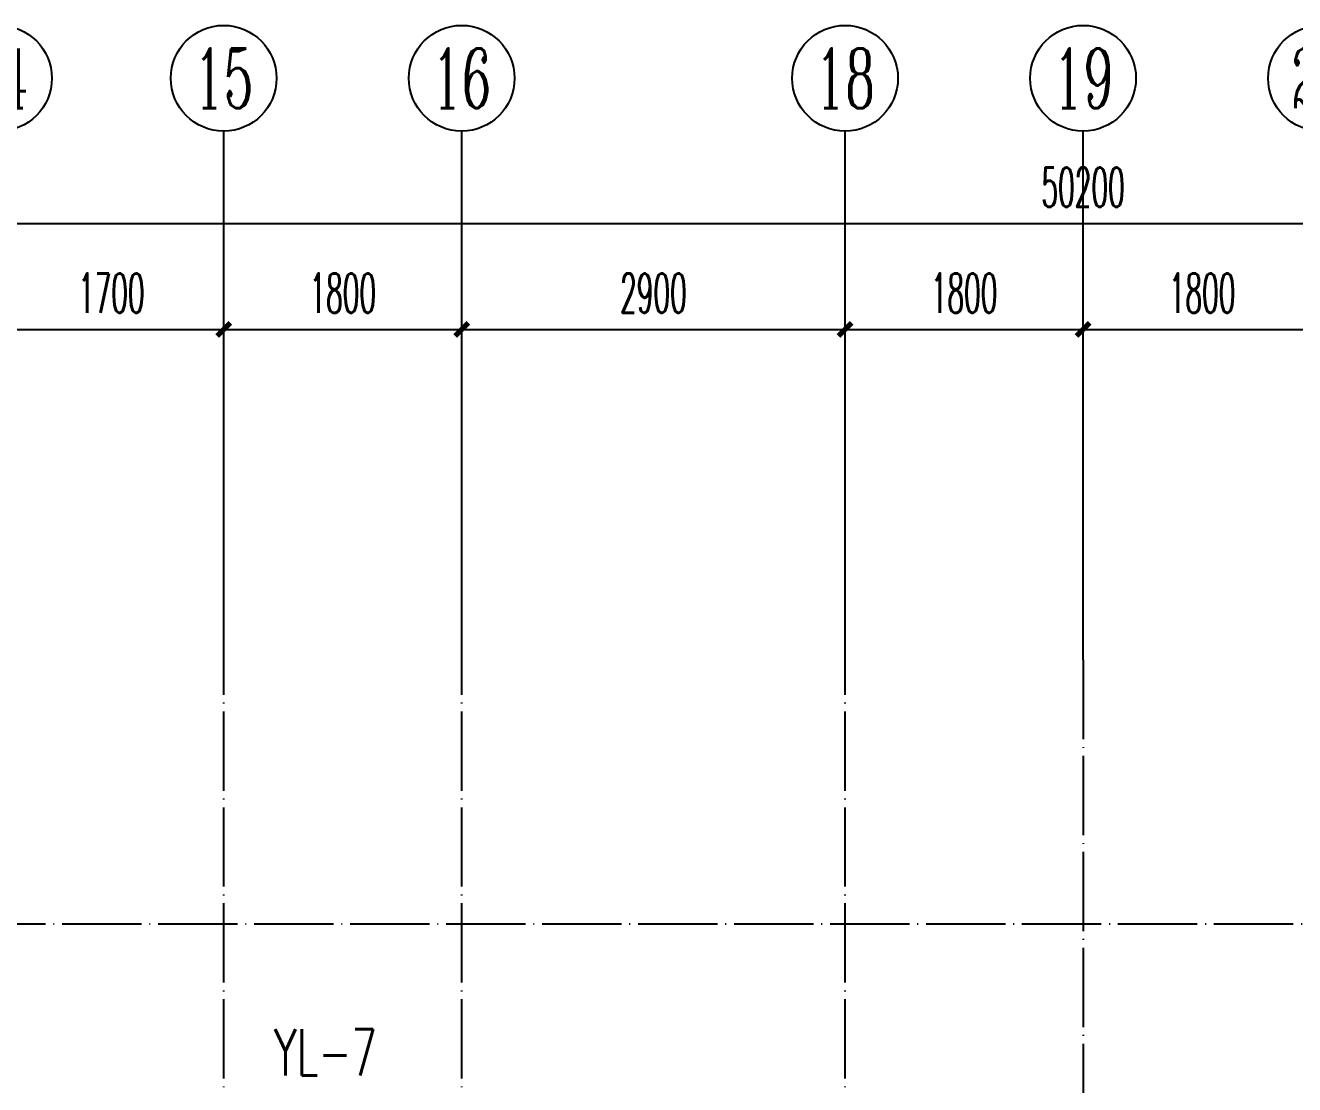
# Model space of a CAD drawing. Extents: x 27938 to 1507990, y 110129 to 923079.
# Drawn here: x 844917 to 854517, y 529577 to 537590 of the extents above; entities that cross this region are included whole.
import ezdxf
from ezdxf.enums import TextEntityAlignment as Align

# ---------------------------------------------------------------- set-up
doc = ezdxf.new("R2010")
doc.units = 0
doc.header["$LTSCALE"] = 1000
doc.header["$MEASUREMENT"] = 0
doc.linetypes.add('DOTE', pattern=[2.42, 2, -0.2, 0.02, -0.2])
for name, color, linetype in [('AXIS', 3, 'Continuous'), ('AXIS_TEXT', 7, 'Continuous'), ('DIM_雨水', 4, 'Continuous'), ('DOTE', 1, 'Continuous')]:
    doc.layers.add(name, color=color, linetype=linetype)
doc.styles.add('_TCH_AXIS', font='COMPLEX', dxfattribs={"bigfont": 'GBCBIG'})
doc.styles.add('_TCH_DIM_T3', font='SIMPLEX.shx', dxfattribs={"width": 0.494118, "bigfont": 'GBCBIG.shx'})
doc.styles.add('_TWT_SERIAL', font='SIMPLEX', dxfattribs={"width": 0.8, "height": 3.5, "bigfont": 'HZTXT'})
doc.styles.add('COMPLEX', font='COMPLEX')
doc.dimstyles.new('_TCH_ARCH&&100', dxfattribs={"dimtxt": 297.5, "dimasz": 100, "dimexe": 250, "dimexo": 300, "dimgap": 126.25, "dimtad": 1, "dimdec": 0, "dimzin": 0, "dimdsep": 46, "dimtxsty": '_TCH_DIM_T3', "dimblk": 'ARCHTICK', "dimcen": 0.09, "dimclrt": 4, "dimazin": 2, "dimtfac": 1, "dimtdec": 0, "dimtix": 1, "dimtmove": 2, "dimatfit": 3, "dimfxl": 100, "dimtolj": 1, "dimtzin": 0, "dimarcsym": 0})

# ---------------------------------------------------------------- blocks, each defined once
blk = doc.blocks.new('GDGDGDSDA')
at = {"layer": 'DOTE', "color": 0, "linetype": 'DOTE', "ltscale": 0.3}
for p, q in [((437834.8, 367858.3), (437834.8, 376108.3)), ((439634.8, 367858.3), (439634.8, 376108.3)), ((442534.8, 367858.3), (442534.8, 376108.3)), ((444334.8, 376108.3), (444334.8, 359558.3)), ((471334.8, 374108.3), (417334.8, 374108.3))]:
    blk.add_line(p, q, dxfattribs=at)
blk = doc.blocks.new('_ArchTick')
at = {"color": 0, "linetype": 'ByBlock', "const_width": 0.4}
blk.add_lwpolyline([(-0.5, -0.5), (0.5, 0.5)], dxfattribs=at)
blk = doc.blocks.new('*D786')
at = {"layer": 'AXIS', "color": 0, "lineweight": -2}
for p, q in [((852916.6, 533090.4), (852916.6, 535540.4)), ((854716.6, 533090.4), (854716.6, 535540.4)), ((852916.6, 535290.4), (854716.6, 535290.4))]:
    blk.add_line(p, q, dxfattribs=at)
at = {"layer": 'Defpoints', "color": 0}
for p in [(854716.6, 535290.4), (852916.6, 532790.4), (854716.6, 532790.4)]:
    blk.add_point(p, dxfattribs=at)
at = {"layer": 'AXIS', "color": 0, "lineweight": -2, "xscale": 100, "yscale": 100, "zscale": 100, "rotation": 180}
blk.add_blockref('_ArchTick', (852916.6, 535290.4), dxfattribs=at)
at = {"layer": 'AXIS', "color": 0, "lineweight": -2, "xscale": 100, "yscale": 100, "zscale": 100}
blk.add_blockref('_ArchTick', (854716.6, 535290.4), dxfattribs=at)
at = {"layer": 'AXIS', "color": 4, "insert": (853816.6, 535565.4), "char_height": 297.5, "attachment_point": 5, "style": '_TCH_DIM_T3'}
blk.add_mtext('\\A1;1800', dxfattribs=at)
blk = doc.blocks.new('*D795')
at = {"layer": 'AXIS', "color": 0, "lineweight": -2}
for p, q in [((844716.6, 533090.4), (844716.6, 535540.4)), ((846416.6, 533090.4), (846416.6, 535540.4)), ((844716.6, 535290.4), (846416.6, 535290.4))]:
    blk.add_line(p, q, dxfattribs=at)
at = {"layer": 'Defpoints', "color": 0}
for p in [(846416.6, 535290.4), (844716.6, 532790.4), (846416.6, 532790.4)]:
    blk.add_point(p, dxfattribs=at)
at = {"layer": 'AXIS', "color": 0, "lineweight": -2, "xscale": 100, "yscale": 100, "zscale": 100, "rotation": 180}
blk.add_blockref('_ArchTick', (844716.6, 535290.4), dxfattribs=at)
at = {"layer": 'AXIS', "color": 0, "lineweight": -2, "xscale": 100, "yscale": 100, "zscale": 100}
blk.add_blockref('_ArchTick', (846416.6, 535290.4), dxfattribs=at)
at = {"layer": 'AXIS', "color": 4, "insert": (845566.6, 535565.4), "char_height": 297.5, "attachment_point": 5, "style": '_TCH_DIM_T3'}
blk.add_mtext('\\A1;1700', dxfattribs=at)
blk = doc.blocks.new('*D796')
at = {"layer": 'AXIS', "color": 0, "lineweight": -2}
for p, q in [((846416.6, 533090.4), (846416.6, 535540.4)), ((848216.6, 533090.4), (848216.6, 535540.4)), ((846416.6, 535290.4), (848216.6, 535290.4))]:
    blk.add_line(p, q, dxfattribs=at)
at = {"layer": 'Defpoints', "color": 0}
for p in [(848216.6, 535290.4), (846416.6, 532790.4), (848216.6, 532790.4)]:
    blk.add_point(p, dxfattribs=at)
at = {"layer": 'AXIS', "color": 0, "lineweight": -2, "xscale": 100, "yscale": 100, "zscale": 100, "rotation": 180}
blk.add_blockref('_ArchTick', (846416.6, 535290.4), dxfattribs=at)
at = {"layer": 'AXIS', "color": 0, "lineweight": -2, "xscale": 100, "yscale": 100, "zscale": 100}
blk.add_blockref('_ArchTick', (848216.6, 535290.4), dxfattribs=at)
at = {"layer": 'AXIS', "color": 4, "insert": (847316.6, 535565.4), "char_height": 297.5, "attachment_point": 5, "style": '_TCH_DIM_T3'}
blk.add_mtext('\\A1;1800', dxfattribs=at)
blk = doc.blocks.new('*D797')
at = {"layer": 'AXIS', "color": 0, "lineweight": -2}
for p, q in [((848216.6, 533090.4), (848216.6, 535540.4)), ((851116.6, 533090.4), (851116.6, 535540.4)), ((848216.6, 535290.4), (851116.6, 535290.4))]:
    blk.add_line(p, q, dxfattribs=at)
at = {"layer": 'Defpoints', "color": 0}
for p in [(851116.6, 535290.4), (848216.6, 532790.4), (851116.6, 532790.4)]:
    blk.add_point(p, dxfattribs=at)
at = {"layer": 'AXIS', "color": 0, "lineweight": -2, "xscale": 100, "yscale": 100, "zscale": 100, "rotation": 180}
blk.add_blockref('_ArchTick', (848216.6, 535290.4), dxfattribs=at)
at = {"layer": 'AXIS', "color": 0, "lineweight": -2, "xscale": 100, "yscale": 100, "zscale": 100}
blk.add_blockref('_ArchTick', (851116.6, 535290.4), dxfattribs=at)
at = {"layer": 'AXIS', "color": 4, "insert": (849666.6, 535565.4), "char_height": 297.5, "attachment_point": 5, "style": '_TCH_DIM_T3'}
blk.add_mtext('\\A1;2900', dxfattribs=at)
blk = doc.blocks.new('*D798')
at = {"layer": 'AXIS', "color": 0, "lineweight": -2}
for p, q in [((851116.6, 533090.4), (851116.6, 535540.4)), ((852916.6, 533090.4), (852916.6, 535540.4)), ((851116.6, 535290.4), (852916.6, 535290.4))]:
    blk.add_line(p, q, dxfattribs=at)
at = {"layer": 'Defpoints', "color": 0}
for p in [(852916.6, 535290.4), (851116.6, 532790.4), (852916.6, 532790.4)]:
    blk.add_point(p, dxfattribs=at)
at = {"layer": 'AXIS', "color": 0, "lineweight": -2, "xscale": 100, "yscale": 100, "zscale": 100, "rotation": 180}
blk.add_blockref('_ArchTick', (851116.6, 535290.4), dxfattribs=at)
at = {"layer": 'AXIS', "color": 0, "lineweight": -2, "xscale": 100, "yscale": 100, "zscale": 100}
blk.add_blockref('_ArchTick', (852916.6, 535290.4), dxfattribs=at)
at = {"layer": 'AXIS', "color": 4, "insert": (852016.6, 535565.4), "char_height": 297.5, "attachment_point": 5, "style": '_TCH_DIM_T3'}
blk.add_mtext('\\A1;1800', dxfattribs=at)
blk = doc.blocks.new('*D799')
at = {"layer": 'AXIS', "color": 0, "lineweight": -2}
for p, q in [((827816.6, 533090.4), (827816.6, 536340.4)), ((878016.6, 533090.4), (878016.6, 536340.4)), ((827816.6, 536090.4), (878016.6, 536090.4))]:
    blk.add_line(p, q, dxfattribs=at)
at = {"layer": 'Defpoints', "color": 0}
for p in [(878016.6, 536090.4), (827816.6, 532790.4), (878016.6, 532790.4)]:
    blk.add_point(p, dxfattribs=at)
at = {"layer": 'AXIS', "color": 0, "lineweight": -2, "xscale": 100, "yscale": 100, "zscale": 100, "rotation": 180}
blk.add_blockref('_ArchTick', (827816.6, 536090.4), dxfattribs=at)
at = {"layer": 'AXIS', "color": 0, "lineweight": -2, "xscale": 100, "yscale": 100, "zscale": 100}
blk.add_blockref('_ArchTick', (878016.6, 536090.4), dxfattribs=at)
at = {"layer": 'AXIS', "color": 4, "insert": (852916.6, 536365.4), "char_height": 297.5, "attachment_point": 5, "style": '_TCH_DIM_T3'}
blk.add_mtext('\\A1;50200', dxfattribs=at)
blk = doc.blocks.new('_AXISO')
at = {"color": 0}
blk.add_circle((0, 0), 0.5, dxfattribs=at)
at = {"layer": 'AXIS_TEXT', "color": 0, "style": 'COMPLEX', "width": 1.041667}
blk.add_attdef('A', text='', height=0.56, dxfattribs=at).set_placement((-0.25, -0.28), (0.25, -0.28), align=Align.FIT)

msp = doc.modelspace()

# ---------------------------------------------------------------- linework, layer by layer
at = {"layer": 'AXIS', "color": 8}
for p, q in [((846416.6, 532790.4), (846416.6, 536790.4)), ((848216.6, 532790.4), (848216.6, 536790.4)), ((851116.6, 532790.4), (851116.6, 536790.4)), ((852916.6, 532790.4), (852916.6, 536790.4))]:
    msp.add_line(p, q, dxfattribs=at)

# ---------------------------------------------------------------- block references
ref = msp.add_blockref('_AXISO', (844716.6, 537190.4), dxfattribs=dict(at, xscale=800, yscale=800, zscale=800))
ref.add_attrib('A', '14', dxfattribs={"layer": 'AXIS_TEXT', "color": 8, "ltscale": 0.5, "height": 452.55, "style": '_TCH_AXIS', "width": 0.677419}).set_placement((844490.3, 536964.2), (844942.9, 536964.2), align=Align.FIT)
ref = msp.add_blockref('_AXISO', (846416.6, 537190.4), dxfattribs=dict(at, xscale=800, yscale=800, zscale=800))
ref.add_attrib('A', '15', dxfattribs={"layer": 'AXIS_TEXT', "color": 8, "ltscale": 0.5, "height": 452.55, "style": '_TCH_AXIS', "width": 0.724138}).set_placement((846190.3, 536964.2), (846642.9, 536964.2), align=Align.FIT)
ref = msp.add_blockref('_AXISO', (848216.6, 537190.4), dxfattribs=dict(at, xscale=800, yscale=800, zscale=800))
ref.add_attrib('A', '16', dxfattribs={"layer": 'AXIS_TEXT', "color": 8, "ltscale": 0.5, "height": 452.55, "style": '_TCH_AXIS', "width": 0.724138}).set_placement((847990.3, 536964.2), (848442.9, 536964.2), align=Align.FIT)
ref = msp.add_blockref('_AXISO', (851116.6, 537190.4), dxfattribs=dict(at, xscale=800, yscale=800, zscale=800))
ref.add_attrib('A', '18', dxfattribs={"layer": 'AXIS_TEXT', "color": 8, "ltscale": 0.5, "height": 452.55, "style": '_TCH_AXIS', "width": 0.724138}).set_placement((850890.3, 536964.2), (851342.9, 536964.2), align=Align.FIT)
ref = msp.add_blockref('_AXISO', (852916.6, 537190.4), dxfattribs=dict(at, xscale=800, yscale=800, zscale=800))
ref.add_attrib('A', '19', dxfattribs={"layer": 'AXIS_TEXT', "color": 8, "ltscale": 0.5, "height": 452.55, "style": '_TCH_AXIS', "width": 0.724138}).set_placement((852690.3, 536964.2), (853142.9, 536964.2), align=Align.FIT)
ref = msp.add_blockref('_AXISO', (854716.6, 537190.4), dxfattribs=dict(at, xscale=800, yscale=800, zscale=800))
ref.add_attrib('A', '20', dxfattribs={"layer": 'AXIS_TEXT', "color": 8, "ltscale": 0.5, "height": 452.55, "style": '_TCH_AXIS', "width": 0.617647}).set_placement((854490.3, 536964.2), (854942.9, 536964.2), align=Align.FIT)
at = {"layer": 'DOTE', "color": 169}
msp.add_blockref('GDGDGDSDA', (408581.8, 156682.1), dxfattribs=at)

# ---------------------------------------------------------------- texts
at = {"layer": 'DIM_雨水', "color": 7, "style": '_TWT_SERIAL', "width": 0.64}
msp.add_text('YL-7', height=350, dxfattribs=at).set_placement((846797.1, 529646.7))

# ---------------------------------------------------------------- dimensions: what is measured, and where the dimension line sits
at = {"layer": 'AXIS', "color": 8}
for p1, p2, distance, picture, middle in [((827816.6, 532790.4), (878016.6, 532790.4), 3300, '*D799', (852916.6, 536365.4)), ((844716.6, 532790.4), (846416.6, 532790.4), 2500, '*D795', (845566.6, 535565.4)), ((846416.6, 532790.4), (848216.6, 532790.4), 2500, '*D796', (847316.6, 535565.4)), ((848216.6, 532790.4), (851116.6, 532790.4), 2500, '*D797', (849666.6, 535565.4)), ((851116.6, 532790.4), (852916.6, 532790.4), 2500, '*D798', (852016.6, 535565.4)), ((852916.6, 532790.4), (854716.6, 532790.4), 2500, '*D786', (853816.6, 535565.4))]:
    dim = msp.add_aligned_dim(p1=p1, p2=p2, distance=distance, dimstyle='_TCH_ARCH&&100', dxfattribs=at)
    dim.commit()
    dim.dimension.update_dxf_attribs({"geometry": picture, "text_midpoint": middle})

doc.saveas('drawing.dxf')
